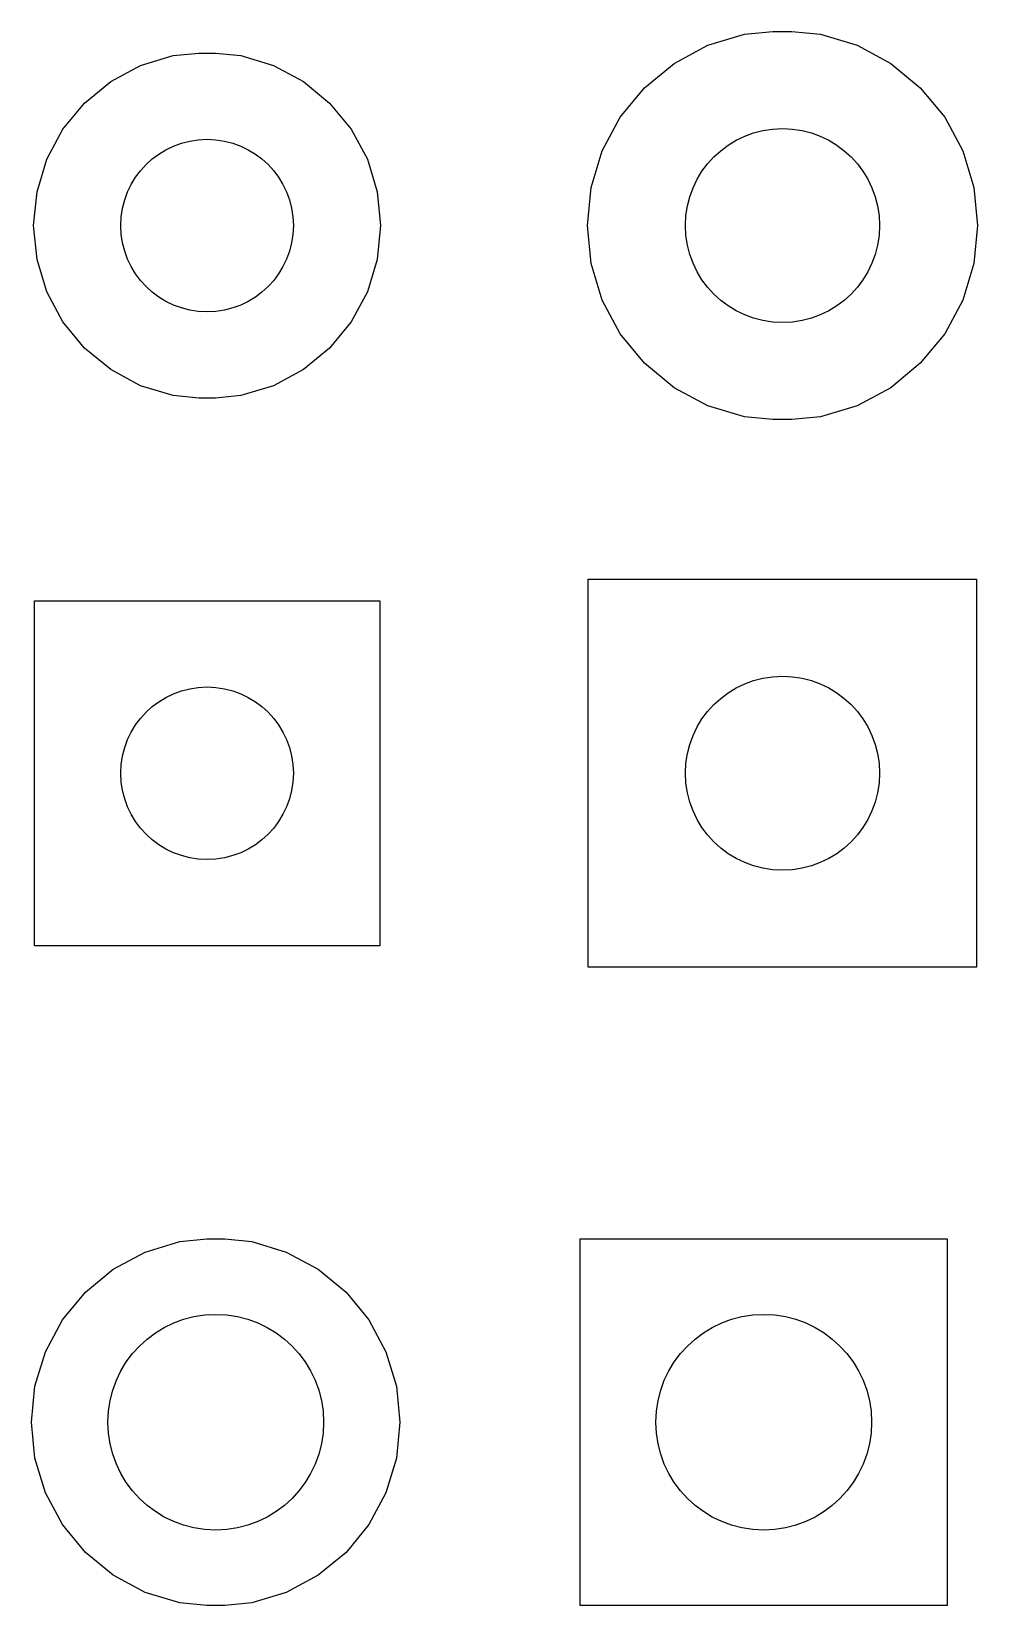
# Model space of a CAD drawing. Extents: x 146.51 to 150.89, y -114.35 to -107.05.
import ezdxf

# ---------------------------------------------------------------- set-up
doc = ezdxf.new("R2010")
doc.units = 0
doc.header["$MEASUREMENT"] = 0
doc.layers.add('BLACK', color=7, linetype='CONTINUOUS')

msp = doc.modelspace()

# ---------------------------------------------------------------- linework, layer by layer
at = {"layer": 'BLACK', "linetype": 'CONTINUOUS'}
for p, q in [((149.641, -107.114), (149.811, -107.063)), ((149.811, -107.063), (149.943, -107.05)), ((149.943, -107.05), (150.031, -107.05)), ((150.031, -107.05), (150.163, -107.063)), ((150.163, -107.063), (150.333, -107.114)), ((147.012, -107.207), (147.163, -107.162)), ((147.163, -107.162), (147.281, -107.15)), ((147.281, -107.15), (147.359, -107.15)), ((147.359, -107.15), (147.477, -107.162)), ((147.477, -107.162), (147.628, -107.207)), ((149.485, -107.198), (149.641, -107.114)), ((150.333, -107.114), (150.489, -107.198)), ((146.873, -107.282), (147.012, -107.207)), ((147.628, -107.207), (147.767, -107.282)), ((149.348, -107.311), (149.485, -107.198)), ((150.489, -107.198), (150.626, -107.311)), ((146.752, -107.382), (146.873, -107.282)), ((147.767, -107.282), (147.888, -107.382)), ((146.652, -107.503), (146.752, -107.382)), ((147.888, -107.382), (147.988, -107.503)), ((149.235, -107.448), (149.348, -107.311)), ((150.626, -107.311), (150.739, -107.448)), ((149.151, -107.604), (149.235, -107.448)), ((150.739, -107.448), (150.823, -107.604)), ((146.577, -107.642), (146.652, -107.503)), ((147.988, -107.503), (148.063, -107.642)), ((146.532, -107.793), (146.577, -107.642)), ((148.063, -107.642), (148.108, -107.793)), ((149.1, -107.774), (149.151, -107.604)), ((150.823, -107.604), (150.874, -107.774)), ((146.516, -107.95), (146.532, -107.793)), ((148.108, -107.793), (148.124, -107.95)), ((149.083, -107.95), (149.1, -107.774)), ((150.874, -107.774), (150.891, -107.95)), ((146.532, -108.107), (146.516, -107.95)), ((148.124, -107.95), (148.108, -108.107)), ((149.1, -108.126), (149.083, -107.95)), ((150.891, -107.95), (150.874, -108.126)), ((146.577, -108.258), (146.532, -108.107)), ((148.108, -108.107), (148.063, -108.258)), ((149.151, -108.296), (149.1, -108.126)), ((150.874, -108.126), (150.823, -108.296)), ((146.652, -108.397), (146.577, -108.258)), ((148.063, -108.258), (147.988, -108.397)), ((149.235, -108.452), (149.151, -108.296)), ((150.823, -108.296), (150.739, -108.452)), ((146.752, -108.518), (146.652, -108.397)), ((147.988, -108.397), (147.888, -108.518)), ((149.348, -108.589), (149.235, -108.452)), ((150.739, -108.452), (150.626, -108.589)), ((146.873, -108.618), (146.752, -108.518)), ((147.888, -108.518), (147.767, -108.618)), ((147.012, -108.693), (146.873, -108.618)), ((147.767, -108.618), (147.628, -108.693)), ((149.485, -108.702), (149.348, -108.589)), ((150.626, -108.589), (150.489, -108.702)), ((147.163, -108.738), (147.012, -108.693)), ((147.628, -108.693), (147.477, -108.738)), ((147.281, -108.75), (147.163, -108.738)), ((147.359, -108.75), (147.281, -108.75)), ((147.477, -108.738), (147.359, -108.75)), ((149.641, -108.786), (149.485, -108.702)), ((150.489, -108.702), (150.333, -108.786)), ((149.811, -108.837), (149.641, -108.786)), ((149.943, -108.85), (149.811, -108.837)), ((150.163, -108.837), (150.031, -108.85)), ((150.333, -108.786), (150.163, -108.837)), ((150.031, -108.85), (149.943, -108.85)), ((149.087, -111.39), (149.087, -109.59)), ((149.087, -109.59), (150.887, -109.59)), ((150.887, -109.59), (150.887, -111.39)), ((146.52, -111.29), (146.52, -109.69)), ((146.52, -109.69), (148.12, -109.69)), ((148.12, -109.69), (148.12, -111.29)), ((148.12, -111.29), (146.52, -111.29)), ((150.887, -111.39), (149.087, -111.39)), ((146.885, -112.79), (147.033, -112.711)), ((147.033, -112.711), (147.193, -112.662)), ((147.193, -112.662), (147.318, -112.65)), ((147.318, -112.65), (147.402, -112.65)), ((147.402, -112.65), (147.527, -112.662)), ((147.527, -112.662), (147.687, -112.711)), ((147.687, -112.711), (147.835, -112.79)), ((149.05, -114.35), (149.05, -112.65)), ((149.05, -112.65), (150.75, -112.65)), ((150.75, -112.65), (150.75, -114.35)), ((146.756, -112.896), (146.885, -112.79)), ((147.835, -112.79), (147.964, -112.896)), ((146.65, -113.025), (146.756, -112.896)), ((147.964, -112.896), (148.07, -113.025)), ((146.571, -113.173), (146.65, -113.025)), ((148.07, -113.025), (148.149, -113.173)), ((146.522, -113.333), (146.571, -113.173)), ((148.149, -113.173), (148.198, -113.333)), ((146.506, -113.5), (146.522, -113.333)), ((148.198, -113.333), (148.214, -113.5)), ((146.522, -113.667), (146.506, -113.5)), ((148.214, -113.5), (148.198, -113.667)), ((146.571, -113.827), (146.522, -113.667)), ((148.198, -113.667), (148.149, -113.827)), ((146.65, -113.975), (146.571, -113.827)), ((148.149, -113.827), (148.07, -113.975)), ((146.756, -114.104), (146.65, -113.975)), ((148.07, -113.975), (147.964, -114.104)), ((146.885, -114.21), (146.756, -114.104)), ((147.964, -114.104), (147.835, -114.21)), ((147.033, -114.289), (146.885, -114.21)), ((147.835, -114.21), (147.687, -114.289)), ((147.193, -114.338), (147.033, -114.289)), ((147.687, -114.289), (147.527, -114.338)), ((147.318, -114.35), (147.193, -114.338)), ((147.402, -114.35), (147.318, -114.35)), ((147.527, -114.338), (147.402, -114.35)), ((150.75, -114.35), (149.05, -114.35))]:
    msp.add_line(p, q, dxfattribs=at)
at = {"layer": 'BLACK'}
for centre, radius in [((149.987, -107.95), 0.45), ((147.32, -107.95), 0.4), ((149.987, -110.49), 0.45), ((147.32, -110.49), 0.4), ((147.36, -113.5), 0.5), ((149.9, -113.5), 0.5)]:
    msp.add_circle(centre, radius, dxfattribs=at)

doc.saveas('drawing.dxf')
